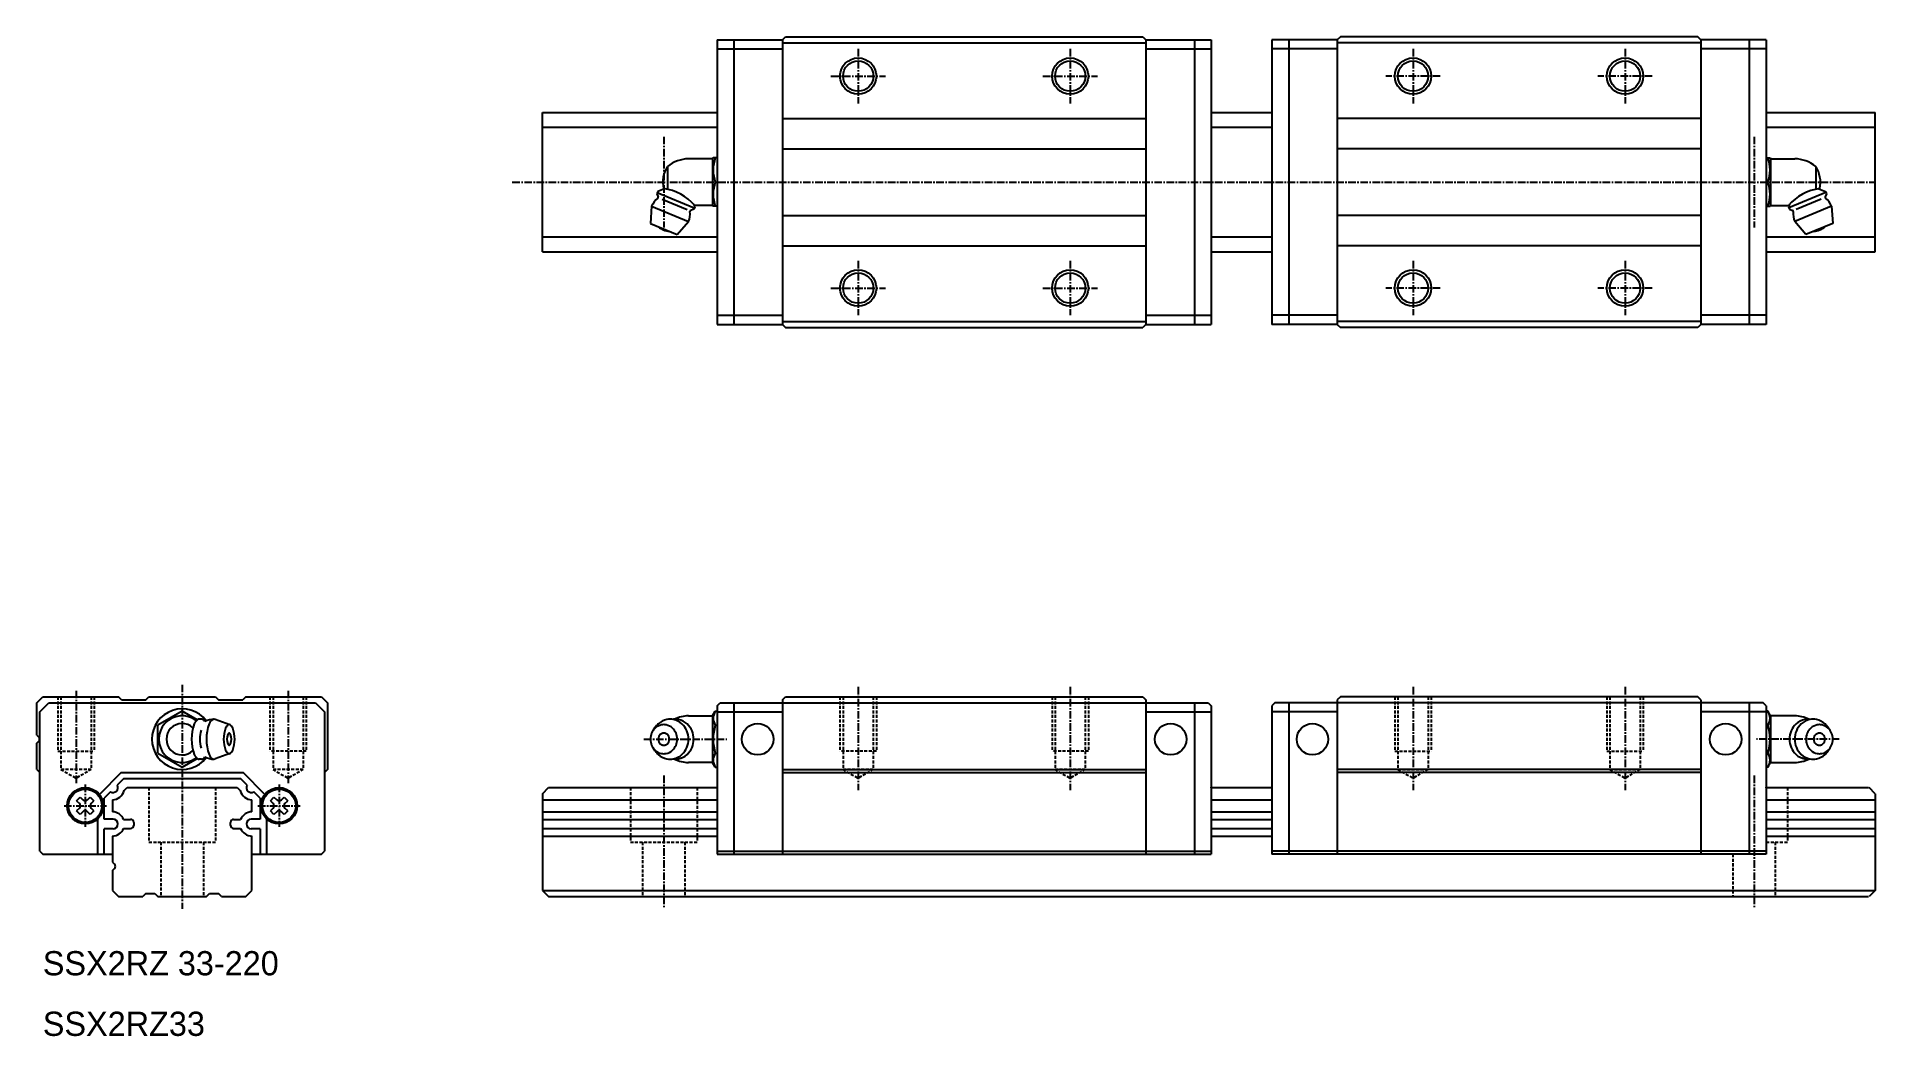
# Model space of a CAD drawing. Extents: x 9 to 313, y 10 to 175.
import ezdxf

# ---------------------------------------------------------------- set-up
doc = ezdxf.new("R2010")
doc.units = 0
doc.linetypes.add('CENTER', pattern=[2, 1.25, -0.25, 0.25, -0.25])
doc.linetypes.add('DASHED', pattern=[0.75, 0.5, -0.25])
doc.layers.get('0').update_dxf_attribs({"linetype": 'CONTINUOUS'})
doc.layers.add('CENTER', color=1, linetype='CENTER')

msp = doc.modelspace()

# ---------------------------------------------------------------- linework, layer by layer
at = {"color": 7, "linetype": 'CONTINUOUS'}
for p, q in [((121.299905, 174.499935), (132.099865, 174.499935)), ((121.299905, 174.499935), (121.299905, 127.499935)), ((121.299905, 172.999935), (132.099865, 172.999935)), ((124.099878, 174.499935), (124.099878, 127.499935)), ((132.099865, 173.999935), (192.099856, 173.999935)), ((132.099882, 174.499882), (132.599885, 174.999882)), ((132.099905, 174.499935), (132.099905, 127.499935)), ((132.599865, 174.999935), (191.599856, 174.999935)), ((191.599856, 174.999904), (192.099856, 174.499904)), ((192.099856, 174.499935), (202.899899, 174.499935)), ((192.099856, 172.999935), (202.899899, 172.999935)), ((192.099902, 174.499935), (192.099902, 127.499935)), ((200.099835, 174.499935), (200.099835, 127.499935)), ((202.899899, 174.499935), (202.899899, 127.499935)), ((212.899899, 174.499935), (212.899899, 127.499935)), ((223.699942, 174.499935), (212.899899, 174.499935)), ((223.699942, 172.999935), (212.899899, 172.999935)), ((215.699963, 174.499935), (215.699963, 127.499935)), ((223.699896, 174.499935), (223.699896, 127.499935)), ((224.199942, 174.999904), (223.699942, 174.499904)), ((283.699933, 173.999935), (223.699942, 173.999935)), ((283.199933, 174.999935), (224.199942, 174.999935)), ((283.699916, 174.499882), (283.199913, 174.999882)), ((283.699893, 174.499935), (283.699893, 127.499935)), ((294.499893, 174.499935), (283.699933, 174.499935)), ((294.499893, 172.999935), (283.699933, 172.999935)), ((291.69992, 174.499935), (291.69992, 127.499935)), ((294.499893, 174.499935), (294.499893, 127.499935)), ((92.499972, 162.499935), (121.299905, 162.499935)), ((92.499972, 139.499935), (92.499972, 162.499935)), ((132.099865, 161.499935), (192.099856, 161.499935)), ((202.899823, 162.499935), (212.899899, 162.499935)), ((283.699933, 161.499935), (223.699942, 161.499935)), ((294.499893, 162.499935), (312.499972, 162.499935)), ((312.499972, 139.499935), (312.499972, 162.499935)), ((92.499942, 160.067287), (121.299905, 160.067287)), ((202.899823, 160.067287), (212.899899, 160.067287)), ((294.499893, 160.067287), (312.499972, 160.067287)), ((120.574959, 154.849926), (116.574954, 154.849926)), ((120.574959, 154.849926), (120.574959, 147.149929)), ((120.66157, 154.999904), (120.574969, 154.849903)), ((121.299905, 154.99992), (120.661564, 154.99992)), ((132.099865, 156.499935), (192.099856, 156.499935)), ((283.699933, 156.499935), (223.699942, 156.499935)), ((294.499893, 154.99992), (295.138234, 154.99992)), ((295.138228, 154.999904), (295.224829, 154.849903)), ((295.224839, 154.849926), (295.224839, 147.149929)), ((295.224839, 154.849926), (299.224844, 154.849926)), ((113.131744, 153.599926), (113.131744, 149.819362)), ((302.668054, 153.599926), (302.668054, 149.819362)), ((111.361327, 149.072063), (111.572529, 148.562183)), ((111.514408, 149.441646), (111.361331, 149.072086)), ((111.437864, 149.256855), (117.535474, 146.731144)), ((112.636372, 149.906368), (111.514397, 149.441631)), ((121.007983, 150.999935), (121.299905, 150.999935)), ((294.791815, 150.999935), (294.499893, 150.999935)), ((304.361934, 149.256855), (298.264324, 146.731144)), ((303.163426, 149.906368), (304.285401, 149.441631)), ((304.438471, 149.072063), (304.227269, 148.562183)), ((304.28539, 149.441646), (304.438467, 149.072086)), ((110.501659, 146.996677), (110.299905, 144.157787)), ((110.50167, 146.996654), (116.599265, 144.470943)), ((112.22222, 148.17429), (116.36847, 146.456859)), ((117.458924, 146.546367), (116.949025, 146.335163)), ((117.427966, 147.360195), (117.611991, 146.915912)), ((117.612013, 146.91592), (117.458942, 146.546367)), ((120.574959, 147.149929), (117.611994, 147.149929)), ((120.574963, 147.149906), (120.661564, 146.999912)), ((121.299905, 146.999935), (120.661564, 146.999935)), ((294.499893, 146.999935), (295.138234, 146.999935)), ((295.224835, 147.149906), (295.138234, 146.999912)), ((295.224839, 147.149929), (298.187804, 147.149929)), ((298.187785, 146.91592), (298.340856, 146.546367)), ((298.371832, 147.360195), (298.187807, 146.915912)), ((298.340874, 146.546367), (298.850773, 146.335163)), ((305.298128, 146.996654), (299.200533, 144.470943)), ((303.577578, 148.17429), (299.431328, 146.456859)), ((305.298139, 146.996677), (305.499893, 144.157787)), ((110.29991, 144.157772), (114.734534, 142.320888)), ((114.734518, 142.320873), (116.599257, 144.470936)), ((132.099865, 145.499935), (192.099856, 145.499935)), ((283.699933, 145.499935), (223.699942, 145.499935)), ((301.06528, 142.320873), (299.200541, 144.470936)), ((305.499888, 144.157772), (301.065264, 142.320888)), ((92.499942, 141.932583), (121.299905, 141.932583)), ((132.099865, 140.499935), (192.099856, 140.499935)), ((202.899823, 141.932583), (212.899899, 141.932583)), ((283.699933, 140.499935), (223.699942, 140.499935)), ((294.499893, 141.932583), (312.499972, 141.932583)), ((92.499972, 139.499935), (121.299905, 139.499935)), ((202.899823, 139.499935), (212.899899, 139.499935)), ((294.499893, 139.499935), (312.499972, 139.499935)), ((121.299905, 128.999935), (132.099865, 128.999935)), ((121.299905, 127.499935), (132.099865, 127.499935)), ((132.099865, 127.999935), (192.099856, 127.999935)), ((132.09987, 127.499904), (132.599855, 126.999912)), ((192.099841, 127.49992), (191.599841, 126.999927)), ((192.099856, 128.999935), (202.899899, 128.999935)), ((192.099856, 127.499935), (202.899899, 127.499935)), ((223.699942, 128.999935), (212.899899, 128.999935)), ((223.699942, 127.499935), (212.899899, 127.499935)), ((283.699933, 127.999935), (223.699942, 127.999935)), ((223.699957, 127.49992), (224.199957, 126.999927)), ((283.699928, 127.499904), (283.199943, 126.999912)), ((294.499893, 128.999935), (283.699933, 128.999935)), ((294.499893, 127.499935), (283.699933, 127.499935)), ((132.599849, 126.999935), (191.599841, 126.999935)), ((283.199949, 126.999935), (224.199957, 126.999935)), ((8.999937, 59.668136), (8.999937, 64.999969)), ((9.000015, 64.999954), (10.000061, 66.000023)), ((9.499988, 63.499977), (11.000006, 64.999984)), ((10.000074, 66.000015), (22.499939, 66.000015)), ((10.999952, 65), (54.999937, 65)), ((22.99998, 65.499984), (22.499936, 66.000023)), ((22.999952, 65.5), (26.999952, 65.5)), ((26.999958, 65.499977), (27.500001, 66.000015)), ((27.500006, 66.000015), (38.499933, 66.000015)), ((38.499938, 66.000015), (38.999981, 65.499977)), ((38.999922, 65.5), (42.999922, 65.5)), ((43.499981, 66.000023), (42.999959, 65.500007)), ((43.499978, 66.000015), (55.999891, 66.000015)), ((54.999958, 65), (56.499948, 63.500015)), ((55.999899, 66.000023), (56.999933, 64.999969)), ((56.999937, 64.999969), (56.999937, 54)), ((121.299905, 64.499972), (121.799895, 64.999976)), ((121.299905, 64.499973), (121.299905, 39.99995)), ((121.79989, 64.999981), (132.099905, 64.999981)), ((124.099893, 64.999981), (124.099893, 39.999981)), ((132.09988, 64.999966), (192.099871, 64.999966)), ((132.099905, 65.500015), (132.599855, 65.999979)), ((132.099905, 65.500015), (132.099905, 39.99995)), ((132.599865, 65.999981), (191.599871, 65.999981)), ((191.599856, 65.999973), (192.099894, 65.499928)), ((192.099871, 64.999981), (202.399838, 64.999981)), ((192.099902, 65.499929), (192.099902, 39.99995)), ((200.09985, 64.999981), (200.09985, 39.999981)), ((202.399838, 64.999975), (202.899899, 64.499908)), ((202.899899, 64.499904), (202.899899, 39.99995)), ((213.39996, 64.999975), (212.899899, 64.499908)), ((212.899899, 64.499904), (212.899899, 39.99995)), ((223.699927, 64.999981), (213.39996, 64.999981)), ((215.699948, 64.999981), (215.699948, 39.999981)), ((223.699896, 65.499929), (223.699896, 39.99995)), ((224.199942, 65.999973), (223.699904, 65.499928)), ((283.699918, 64.999966), (223.699927, 64.999966)), ((283.199933, 65.999981), (224.199927, 65.999981)), ((283.699893, 65.500015), (283.199943, 65.999979)), ((283.699893, 65.500015), (283.699893, 39.99995)), ((293.999908, 64.999981), (283.699893, 64.999981)), ((291.699905, 64.999981), (291.699905, 39.999981)), ((294.499893, 64.499972), (293.999903, 64.999976)), ((294.499893, 64.499973), (294.499893, 39.99995)), ((9.499937, 40.5), (9.499937, 63.499954)), ((28.999923, 58.999984), (28.999923, 61.309402)), ((32.999941, 63.618828), (28.999925, 61.309417)), ((35.487419, 62.182693), (32.999935, 63.618843)), ((36.190606, 62.299988), (35.821053, 62.299988)), ((40.887734, 61.376953), (38.440422, 62.268402)), ((56.499937, 63.499984), (56.499937, 40.500015)), ((110.732875, 60.424716), (111.096989, 60.958983)), ((116.575122, 62.849987), (120.574982, 62.849987)), ((120.574982, 62.849986), (120.574982, 55.149976)), ((120.574984, 62.849983), (121.007998, 63.599985)), ((121.00799, 63.599987), (121.299905, 63.599987)), ((121.008001, 61.299984), (121.299905, 61.299984)), ((121.299905, 63.499981), (132.099905, 63.499981)), ((192.099871, 63.499981), (202.899838, 63.499981)), ((223.699927, 63.499981), (212.89996, 63.499981)), ((294.499893, 63.499981), (283.699893, 63.499981)), ((294.791808, 63.599987), (294.499893, 63.599987)), ((294.791797, 61.299984), (294.499893, 61.299984)), ((295.224814, 62.849983), (294.7918, 63.599985)), ((299.224676, 62.849987), (295.224816, 62.849987)), ((295.224816, 62.849986), (295.224816, 55.149976)), ((305.066923, 60.424716), (304.702809, 60.958983)), ((8.999937, 54.000015), (8.999937, 58.331894)), ((9.00003, 59.66806), (9.334055, 59.334038)), ((9.00003, 58.331924), (9.334043, 58.665931)), ((28.999923, 56.690582), (28.999923, 58.999984)), ((28.999931, 56.690574), (32.999934, 54.381172)), ((32.999934, 54.381172), (35.487418, 55.817322)), ((36.190606, 55.699997), (35.821053, 55.699997)), ((40.887733, 56.62307), (38.437955, 55.73072)), ((111.096993, 57.041008), (110.73288, 57.575276)), ((111.096996, 57.041013), (111.112809, 57.017998)), ((120.574982, 55.149975), (116.575122, 55.149975)), ((121.007993, 54.399977), (120.57498, 55.149979)), ((121.007998, 56.699993), (121.299905, 56.699993)), ((294.7918, 56.699993), (294.499893, 56.699993)), ((294.791805, 54.399977), (295.224818, 55.149979)), ((295.224816, 55.149975), (299.224676, 55.149975)), ((304.702802, 57.041013), (304.686989, 57.017998)), ((304.702805, 57.041008), (305.066918, 57.575276)), ((8.999945, 54.00003), (9.499945, 53.50003)), ((22.949993, 53.5), (19.334355, 49.884346)), ((23.36423, 52.500015), (22.282144, 51.41793)), ((22.949949, 53.5), (43.049925, 53.5)), ((23.364195, 52.5), (42.635694, 52.5)), ((43.717784, 51.417915), (42.635698, 52.500007)), ((46.665594, 49.88433), (43.049946, 53.5)), ((56.99995, 53.999992), (56.499958, 53.500007)), ((121.007981, 54.39999), (121.299905, 54.39999)), ((132.09988, 53.999981), (192.099871, 53.999981)), ((132.09988, 53.499996), (192.099871, 53.499996)), ((283.699918, 53.999981), (223.699927, 53.999981)), ((283.699918, 53.499996), (223.699927, 53.499996)), ((294.791817, 54.39999), (294.499893, 54.39999)), ((15.578751, 48.837661), (16.162296, 49.421211)), ((15.578772, 48.837654), (16.027512, 48.388916)), ((16.162317, 49.421196), (16.611055, 48.972458)), ((17.38887, 48.972458), (17.837609, 49.421196)), ((17.8376, 49.421219), (18.421155, 48.837661)), ((17.972415, 48.388908), (18.421154, 48.837646)), ((20.099943, 45.800018), (20.099943, 49.235763)), ((21.182073, 50.317848), (20.099986, 49.235763)), ((21.499937, 48.986984), (21.499937, 47.013015)), ((23.432633, 50.499984), (23.932654, 50.999984)), ((23.932585, 51), (42.067289, 51)), ((42.067317, 50.999954), (42.567338, 50.499954)), ((44.499937, 47.013015), (44.499937, 48.986984)), ((45.899941, 49.235748), (44.817856, 50.31784)), ((45.899931, 49.235763), (45.899931, 45.800018)), ((47.578741, 48.837661), (48.162296, 49.421219)), ((47.578742, 48.837646), (48.027481, 48.388908)), ((48.162297, 49.421203), (48.611036, 48.972465)), ((49.388851, 48.972465), (49.837589, 49.421203)), ((49.837589, 49.421219), (50.421144, 48.837661)), ((49.972406, 48.388916), (50.421144, 48.837654)), ((92.499942, 49.999935), (92.499942, 33.99995)), ((92.499942, 48.98698), (121.299905, 48.98698)), ((92.499995, 49.999972), (93.499972, 50.999951)), ((93.499972, 50.99995), (121.299905, 50.99995)), ((202.899838, 48.98698), (212.899899, 48.98698)), ((202.899899, 50.999935), (212.899899, 50.999935)), ((294.499893, 50.999935), (311.39989, 50.999935)), ((294.499893, 48.98698), (312.500002, 48.98698)), ((312.499949, 49.999972), (311.499972, 50.999951)), ((312.500002, 49.999935), (312.500002, 33.99995)), ((16.16231, 46.578819), (15.578754, 47.162376)), ((16.027504, 47.611091), (15.578766, 47.162346)), ((16.61105, 47.027542), (16.16231, 46.578804)), ((17.837617, 46.578804), (17.388878, 47.027549)), ((18.421151, 47.162353), (17.837606, 46.578811)), ((18.421162, 47.162353), (17.972422, 47.611091)), ((19.099943, 40), (19.099943, 45.857589)), ((21.599958, 45.800064), (20.099958, 45.800064)), ((23.344105, 45.750053), (24.499973, 45.750053)), ((41.499973, 45.750038), (42.655842, 45.750038)), ((45.899943, 45.800064), (44.399943, 45.800064)), ((46.899931, 45.857589), (46.899931, 40.000015)), ((48.027485, 47.611099), (47.578745, 47.162361)), ((48.1623, 46.578819), (47.578745, 47.162376)), ((48.611039, 47.027549), (48.1623, 46.578804)), ((49.837585, 46.578804), (49.388847, 47.027542)), ((50.421141, 47.162376), (49.837585, 46.578819)), ((50.421141, 47.162361), (49.972403, 47.611099)), ((92.499942, 47.013012), (121.299905, 47.013012)), ((92.499942, 45.750027), (121.299905, 45.750027)), ((202.899838, 47.013012), (212.899899, 47.013012)), ((202.899838, 45.750027), (212.899899, 45.750027)), ((294.499893, 47.013012), (312.500002, 47.013012)), ((294.499893, 45.750027), (312.500002, 45.750027)), ((20.099943, 40.000015), (20.099943, 44.200027)), ((21.599962, 44.20005), (20.099962, 44.200058)), ((21.499937, 42.986999), (21.499937, 38.668136)), ((23.344089, 44.250053), (24.499973, 44.250053)), ((24.999937, 45.25), (24.999937, 44.75)), ((40.999937, 44.75), (40.999937, 45.25)), ((41.499973, 44.250038), (42.655872, 44.250038)), ((45.899939, 44.200042), (44.399939, 44.200035)), ((44.499937, 34.000015), (44.499937, 42.986999)), ((45.899931, 44.200027), (45.899931, 40.000015)), ((92.499942, 44.250027), (121.299905, 44.250027)), ((92.499942, 42.985775), (121.299905, 42.985775)), ((202.899838, 44.250027), (212.899899, 44.250027)), ((202.899899, 42.985775), (212.899899, 42.985775)), ((294.499893, 44.250027), (312.499972, 44.250027)), ((294.499893, 42.985775), (312.500002, 42.985775)), ((9.499994, 40.499992), (10, 40)), ((9.999983, 40.000015), (21.499937, 40.000015)), ((44.499937, 40.000015), (55.999968, 40.000015)), ((55.999973, 40.000023), (56.499937, 40.499992)), ((121.299905, 40.499981), (132.099905, 40.499981)), ((121.299905, 39.99995), (202.899899, 39.99995)), ((132.09988, 40.499996), (192.099871, 40.499996)), ((192.099871, 40.499981), (202.899838, 40.499981)), ((294.499893, 39.99995), (212.899899, 39.99995)), ((223.699927, 40.499981), (212.89996, 40.499981)), ((283.699918, 40.499996), (223.699927, 40.499996)), ((294.499893, 40.499981), (283.699893, 40.499981)), ((21.499937, 37.331909), (21.499937, 34.000015)), ((21.500011, 37.331939), (21.834024, 37.665954)), ((21.500022, 38.668068), (21.834035, 38.33406)), ((21.499976, 34.000007), (22.499977, 33.000007)), ((26.999983, 33.500015), (26.499982, 33.000007)), ((26.999937, 33.500015), (28.499952, 33.500015)), ((28.499979, 33.500007), (28.999979, 33.000007)), ((36.999992, 33), (37.499992, 33.5)), ((37.499937, 33.500015), (38.999937, 33.500015)), ((39.499988, 33.000023), (38.999977, 33.50003)), ((43.499972, 33.000015), (44.499973, 34.000015)), ((92.499972, 34.000015), (93.500037, 32.99995)), ((92.500021, 33.999966), (312.499923, 33.999966)), ((312.499972, 34.000015), (311.499972, 33.000015)), ((22.499937, 33.000015), (26.499937, 33.000015)), ((28.999937, 33.000015), (28.999952, 33.000015)), ((28.999952, 33.000015), (36.999937, 33.000015)), ((39.499937, 33.000015), (43.499937, 33.000015)), ((93.500037, 32.99995), (311.39989, 32.99995))]:
    msp.add_line(p, q, dxfattribs=at)
at = {"color": 3, "linetype": 'DASHED'}
for p, q in [((12.499937, 66.000015), (12.499937, 57.000015)), ((12.999937, 66.000015), (12.999937, 54.000015)), ((17.999937, 66.000015), (17.999937, 54.000015)), ((18.499937, 66.000015), (18.499937, 57.000015)), ((47.499937, 66.000015), (47.499937, 57.000015)), ((47.999937, 66.000015), (47.999937, 54.000015)), ((52.999937, 66.000015), (52.999937, 54.000015)), ((53.499937, 66.000015), (53.499937, 57.000015)), ((141.599867, 65.999976), (141.599867, 56.999976)), ((142.099867, 65.999976), (142.099867, 53.999976)), ((147.099867, 65.999976), (147.099867, 53.999976)), ((147.599867, 65.999976), (147.599867, 56.999976)), ((176.599867, 65.999976), (176.599867, 56.999976)), ((177.099867, 65.999976), (177.099867, 53.999976)), ((182.099867, 65.999976), (182.099867, 53.999976)), ((182.599867, 65.999976), (182.599867, 56.999976)), ((233.199931, 65.999976), (233.199931, 56.999976)), ((233.699931, 65.999976), (233.699931, 53.999976)), ((238.699931, 65.999976), (238.699931, 53.999976)), ((239.199931, 65.999976), (239.199931, 56.999976)), ((268.199931, 65.999976), (268.199931, 56.999976)), ((268.699931, 65.999976), (268.699931, 53.999976)), ((273.699931, 65.999976), (273.699931, 53.999976)), ((274.199931, 65.999976), (274.199931, 56.999976)), ((12.499937, 57.000015), (18.499937, 57.000015)), ((53.499937, 57.000015), (47.499937, 57.000015)), ((147.599867, 56.999976), (141.599867, 56.999976)), ((182.599867, 56.999976), (176.599867, 56.999976)), ((233.199931, 56.999976), (239.199931, 56.999976)), ((268.199931, 56.999976), (274.199931, 56.999976)), ((12.999937, 54.000015), (15.499937, 52.556639)), ((17.999937, 54.000015), (12.999937, 54.000015)), ((17.999937, 54.000015), (15.499937, 52.556639)), ((47.999937, 54.000015), (50.499937, 52.556639)), ((52.999937, 54.000015), (47.999937, 54.000015)), ((52.999937, 54.000015), (50.499937, 52.556639)), ((142.099867, 53.999976), (144.599867, 52.556601)), ((147.099867, 53.999976), (142.099867, 53.999976)), ((147.099867, 53.999976), (144.599867, 52.556601)), ((177.099867, 53.999976), (179.599867, 52.556601)), ((182.099867, 53.999976), (177.099867, 53.999976)), ((182.099867, 53.999976), (179.599867, 52.556601)), ((233.699931, 53.999976), (238.699931, 53.999976)), ((233.699931, 53.999976), (236.199931, 52.556601)), ((238.699931, 53.999976), (236.199931, 52.556601)), ((268.699931, 53.999976), (273.699931, 53.999976)), ((268.699931, 53.999976), (271.199931, 52.556601)), ((273.699931, 53.999976), (271.199931, 52.556601)), ((27.499937, 51.000016), (27.499937, 42.000016)), ((38.499937, 51.000016), (38.499937, 42.000016)), ((106.999942, 50.99995), (106.999942, 41.99995)), ((117.999942, 50.99995), (117.999942, 41.99995)), ((297.999926, 50.99995), (297.999926, 41.99995)), ((27.499937, 42.000016), (38.499937, 42.000016)), ((29.499937, 42.000016), (29.499937, 33.000015)), ((36.499937, 42.000016), (36.499937, 33.000015)), ((106.999942, 41.99995), (117.999942, 41.99995)), ((108.999942, 41.99995), (108.999942, 32.99995)), ((115.999942, 41.99995), (115.999942, 32.99995)), ((288.999926, 39.99995), (288.999926, 32.99995)), ((294.499893, 41.99995), (297.999926, 41.99995)), ((295.999926, 41.99995), (295.999926, 32.99995))]:
    msp.add_line(p, q, dxfattribs=at)
at = {"color": 3, "linetype": 'CONTINUOUS'}
for centre in [(144.599902, 168.499935), (179.599902, 168.499935), (236.199896, 168.499935), (271.199896, 168.499935), (144.599902, 133.499935), (179.599902, 133.499935), (236.199896, 133.499935), (271.199896, 133.499935)]:
    msp.add_circle(centre, 3, dxfattribs=at)
at = {"color": 7, "linetype": 'CONTINUOUS'}
for centre, radius in [((144.599902, 168.499935), 2.5), ((179.599902, 168.499935), 2.5), ((236.199896, 168.499935), 2.5), ((271.199896, 168.499935), 2.5), ((144.599902, 133.499935), 2.5), ((179.599902, 133.499935), 2.5), ((236.199896, 133.499935), 2.5), ((271.199896, 133.499935), 2.5), ((127.999881, 58.999981), 2.599999), ((196.199862, 58.999981), 2.599999), ((219.599936, 58.999981), 2.599999), ((287.799917, 58.999981), 2.599999), ((16.999937, 48), 2.999999), ((16.999937, 48), 2.75), ((48.999937, 48), 2.999999), ((48.999937, 48), 2.75)]:
    msp.add_circle(centre, radius, dxfattribs=at)
for centre, radius, start, end in [((116.803077, 148.854275), 5.999997, 92.178871, 127.726128), ((126.608073, 152.99992), 5.946512, 160.346466, 199.653458), ((289.191725, 152.99992), 5.946512, 340.346542, 19.653534), ((298.996721, 148.854275), 5.999997, 52.273872, 87.821129), ((117.047097, 150.99992), 4.699998, 146.413773, 193.178802), ((298.752701, 150.99992), 4.699998, 346.821198, 33.586227), ((111.500652, 141.987423), 7.999998, 40.189182, 83.034012), ((126.608073, 148.999935), 5.946512, 160.346466, 199.653458), ((289.191725, 148.999935), 5.946512, 340.346542, 19.653534), ((304.299146, 141.987423), 7.999998, 96.965988, 139.810818), ((113.550449, 145.733822), 3.300001, 128.16394, 157.499847), ((111.387745, 148.485668), 0.200001, 308.164124, 22.500431), ((113.550449, 145.733822), 3.299999, 337.5, 6.835998), ((117.025567, 146.150417), 0.2, 112.499573, 186.835464), ((298.774231, 146.150417), 0.2, 353.164536, 67.500427), ((302.249349, 145.733822), 3.299999, 173.164002, 202.5), ((304.412053, 148.485668), 0.200001, 157.499569, 231.835876), ((302.249349, 145.733822), 3.300001, 22.500153, 51.83606), ((113.680465, 146.047695), 3.2, 229.290024, 265.709991), ((302.119333, 146.047695), 3.2, 274.290009, 310.709976), ((32.999937, 59), 4.999999, 37.387047, 322.612549), ((32.999921, 59), 3.849999, 52.507736, 307.492126), ((32.999921, 59), 2.599998, 46.621258, 313.378754), ((41.865913, 58.999977), 7.307859, 159.761932, 200.237946), ((36.323562, 61.053276), 1.397423, 121.100311, 160.143906), ((35.821057, 61.795189), 0.504785, 90.903168, 115.752029), ((36.190607, 61.795189), 0.504785, 64.247971, 90.902817), ((35.688101, 61.053276), 1.397423, 39.427479, 58.899673), ((38.266033, 58.999984), 3.300003, 89.999985, 117.054504), ((44.310891, 58.999977), 7.307859, 159.761932, 200.237946), ((38.76854, 61.053276), 1.397423, 121.100296, 160.143906), ((38.266035, 61.795189), 0.504782, 68.687515, 115.751984), ((45.147443, 58.999984), 5.306932, 159.730652, 200.269333), ((41.125192, 60.492477), 1.016733, 121.051376, 160.104004), ((40.76051, 61.031761), 0.368218, 64.286964, 115.712906), ((40.395827, 60.492477), 1.016734, 19.895979, 58.948532), ((36.373574, 58.999984), 5.306932, 339.730652, 20.269337), ((112.8297, 58.999981), 2.529794, 133.386063, 226.613876), ((112.543191, 59.256204), 2.147021, 101.036324, 132.526337), ((113.980126, 58.999981), 3.478466, 133.386063, 145.806793), ((113.586177, 59.352287), 2.952154, 101.036324, 132.526321), ((112.517215, 59.348784), 2.051195, 79.180748, 100.819199), ((112.491239, 59.256204), 2.147021, 47.473598, 78.963623), ((113.550459, 59.479585), 2.820394, 89.999977, 100.819191), ((113.550459, 59.479585), 2.820394, 79.180748, 89.999977), ((112.20473, 58.999981), 2.529793, 313.386078, 46.613884), ((114.410128, 59.479585), 2.820393, 89.999977, 98.765785), ((113.514742, 59.352287), 2.952155, 47.473614, 78.963623), ((116.80312, 56.854321), 6, 92.177719, 114.893784), ((114.410128, 59.479585), 2.820393, 79.180748, 89.999977), ((114.37441, 59.352286), 2.952155, 47.473614, 78.963615), ((113.120793, 58.999981), 3.478466, 313.386078, 46.613884), ((113.980461, 58.999981), 3.478465, 313.386078, 46.61388), ((122.743587, 62.449993), 2.082014, 146.471832, 213.52861), ((128.469945, 58.999995), 7.808372, 162.869141, 197.130844), ((293.056211, 62.449993), 2.082014, 326.47139, 33.528168), ((287.329853, 58.999995), 7.808372, 342.869156, 17.130859), ((301.819337, 58.999981), 3.478465, 133.38612, 226.613922), ((302.679005, 58.999981), 3.478466, 133.386116, 226.613922), ((298.996678, 56.854321), 6, 65.106216, 87.822281), ((301.425388, 59.352286), 2.952155, 101.036385, 132.526386), ((302.285056, 59.352287), 2.952155, 101.036377, 132.526386), ((301.38967, 59.479585), 2.820393, 90.000023, 100.819252), ((303.595068, 58.999981), 2.529793, 133.386116, 226.613922), ((301.38967, 59.479585), 2.820393, 81.234215, 90.000023), ((302.249339, 59.479585), 2.820394, 90.000023, 100.819252), ((303.308559, 59.256204), 2.147021, 101.036377, 132.526402), ((302.249339, 59.479585), 2.820394, 79.180809, 90.000023), ((302.213621, 59.352287), 2.952154, 47.473679, 78.963676), ((303.282583, 59.348784), 2.051195, 79.180801, 100.819252), ((303.256607, 59.256204), 2.147021, 47.473663, 78.963676), ((301.819672, 58.999981), 3.478466, 34.193207, 46.613937), ((302.970098, 58.999981), 2.529794, 313.386124, 46.613937), ((8.999937, 59), 0.472391, 0, 44.999836), ((8.999937, 59), 0.472391, 315.000153, 0), ((41.236858, 58.999984), 5.306936, 163.626358, 196.372772), ((42.593759, 58.999984), 2.21575, 159.773819, 200.226166), ((40.912906, 59.622322), 0.423399, 121.118462, 160.158768), ((40.912905, 58.377647), 0.423398, 199.841202, 238.881424), ((40.760508, 58.152778), 0.152796, 244.233658, 295.766327), ((40.760509, 59.847191), 0.152796, 64.233658, 115.766342), ((40.608112, 59.622322), 0.423397, 19.841225, 58.881424), ((40.608111, 58.377647), 0.423399, 301.118469, 340.158783), ((38.927258, 58.999984), 2.21575, 339.773804, 20.226175), ((112.647416, 58.999981), 1.054076, 133.386078, 226.613892), ((112.528039, 58.893223), 0.89459, 227.473618, 258.963562), ((112.528039, 59.106739), 0.89459, 101.036369, 132.526337), ((112.517215, 58.854647), 0.854662, 259.180725, 280.819214), ((112.517215, 59.145315), 0.854661, 79.180725, 100.819214), ((112.506391, 58.893223), 0.89459, 281.036377, 312.526306), ((112.506391, 59.106739), 0.89459, 47.473614, 78.96357), ((112.387014, 58.999981), 1.054076, 313.386047, 46.613884), ((303.412784, 58.999981), 1.054076, 133.386116, 226.613953), ((303.293407, 59.106739), 0.89459, 101.03643, 132.526386), ((303.293407, 58.893223), 0.89459, 227.473694, 258.963623), ((303.282583, 59.145315), 0.854661, 79.180786, 100.819275), ((303.282583, 58.854647), 0.854662, 259.180786, 280.819275), ((303.271759, 59.106739), 0.89459, 47.473663, 78.963631), ((303.271759, 58.893223), 0.89459, 281.036438, 312.526382), ((303.152382, 58.999981), 1.054076, 313.386108, 46.613922), ((36.323559, 56.946693), 1.397425, 199.856079, 238.899643), ((35.821053, 56.20478), 0.504785, 244.24794, 270.393188), ((36.190609, 56.20478), 0.504788, 270.392853, 295.752045), ((35.688103, 56.946693), 1.397424, 301.100342, 320.57019), ((38.266033, 58.999984), 3.300001, 242.945496, 269.999969), ((38.768537, 56.946693), 1.397425, 199.856079, 238.899628), ((38.266031, 56.20478), 0.504785, 244.247864, 289.935699), ((41.12519, 57.507492), 1.016734, 199.895981, 238.948532), ((40.760507, 56.968208), 0.368218, 244.286957, 295.712891), ((40.395825, 57.507492), 1.016733, 301.051392, 340.104004), ((112.543191, 58.743757), 2.147021, 227.473587, 258.963623), ((113.980126, 58.999981), 3.478467, 214.652924, 226.613892), ((113.586177, 58.647674), 2.952155, 227.473618, 258.963623), ((112.517215, 58.651177), 2.051194, 259.180756, 280.819214), ((112.491239, 58.743757), 2.147021, 281.036316, 312.526337), ((113.550459, 58.520376), 2.820393, 259.180756, 280.819183), ((114.410128, 58.520376), 2.820392, 261.237854, 280.819183), ((113.514742, 58.647674), 2.952154, 281.036316, 312.526337), ((116.803121, 61.145641), 6, 245.106216, 267.822266), ((114.37441, 58.647675), 2.952155, 281.036316, 312.526337), ((122.743587, 55.54997), 2.082014, 146.471329, 213.527618), ((293.056211, 55.54997), 2.082014, 326.472382, 33.528671), ((298.996677, 61.145641), 6, 272.177734, 294.893784), ((301.425388, 58.647675), 2.952155, 227.473663, 258.963684), ((302.285056, 58.647674), 2.952154, 227.473663, 258.963684), ((301.38967, 58.520376), 2.820392, 259.180817, 278.762146), ((302.249339, 58.520376), 2.820393, 259.180817, 280.819244), ((303.308559, 58.743757), 2.147021, 227.473663, 258.963684), ((302.213621, 58.647674), 2.952155, 281.036377, 312.526382), ((303.282583, 58.651177), 2.051194, 259.180786, 280.819244), ((303.256607, 58.743757), 2.147021, 281.036377, 312.526413), ((301.819672, 58.999981), 3.478467, 313.386108, 325.347076), ((16.999937, 49.361374), 0.55, 225, 315), ((21.599943, 51), 0.799997, 238.506805, 31.493561), ((21.428724, 51.068756), 2.082997, 271.959198, 344.154327), ((44.571165, 51.068756), 2.082997, 195.845657, 268.040405), ((44.399931, 51), 0.800002, 148.506439, 301.493134), ((48.999937, 49.361374), 0.55, 225, 315), ((15.638578, 48), 0.55, 315, 45), ((16.999937, 46.638641), 0.55, 45, 135), ((18.361311, 48), 0.55, 135, 225), ((21.428739, 44.931228), 2.082999, 23.145874, 88.041206), ((21.599943, 45), 0.800003, 269.999939, 89.999725), ((24.499937, 45.25), 0.5, 0, 90), ((41.499937, 45.25), 0.5, 90, 180), ((44.57115, 44.931228), 2.082997, 91.95916, 156.854126), ((44.399931, 45), 0.800003, 90.000275, 270.000061), ((47.638578, 48), 0.55, 315.000061, 44.999931), ((48.999937, 46.638641), 0.55, 45, 135), ((50.361311, 48), 0.55, 135, 225), ((21.428724, 45.068771), 2.082997, 271.959198, 336.854095), ((24.499937, 44.75), 0.5, 270, 0), ((41.499937, 44.75), 0.5, 180, 270), ((44.571165, 45.068771), 2.082997, 203.145889, 268.040405), ((21.499937, 38.000015), 0.472391, 315.000092, 0), ((21.499937, 38.000015), 0.472392, 0, 44.99992)]:
    msp.add_arc(centre, radius, start, end, dxfattribs=at)
for p in [(121.299905, 150.999935), (294.499893, 150.999935), (32.999937, 66.000015), (121.299905, 50.99995), (202.899899, 50.999935), (212.899899, 50.999935), (294.499893, 50.99995), (32.999937, 33.000015)]:
    msp.add_point(p, dxfattribs=at)
at = {"layer": 'CENTER', "color": 1, "linetype": 'CENTER'}
for p, q in [((144.599902, 172.999935), (144.599902, 163.999935)), ((179.599902, 172.999935), (179.599902, 163.999935)), ((236.199896, 172.999935), (236.199896, 163.999935)), ((271.199896, 172.999935), (271.199896, 163.999935)), ((140.099902, 168.499935), (149.099902, 168.499935)), ((175.099902, 168.499935), (184.099902, 168.499935)), ((240.699896, 168.499935), (231.699896, 168.499935)), ((275.699896, 168.499935), (266.699896, 168.499935)), ((112.499942, 158.49995), (112.499942, 143.49995)), ((292.499926, 158.49995), (292.499926, 143.49995)), ((87.499972, 150.999935), (312.499972, 150.999935)), ((144.599902, 137.999935), (144.599902, 128.999935)), ((179.599902, 137.999935), (179.599902, 128.999935)), ((236.199896, 137.999935), (236.199896, 128.999935)), ((271.199896, 137.999935), (271.199896, 128.999935)), ((140.099902, 133.499935), (149.099902, 133.499935)), ((175.099902, 133.499935), (184.099902, 133.499935)), ((240.699896, 133.499935), (231.699896, 133.499935)), ((275.699896, 133.499935), (266.699896, 133.499935)), ((15.499937, 67.007171), (15.499937, 51.607177)), ((32.999937, 68.000015), (32.999937, 31.000015)), ((50.499937, 67.007171), (50.499937, 51.607177)), ((144.599867, 67.640976), (144.599867, 50.556601)), ((179.599867, 67.640976), (179.599867, 50.556601)), ((236.199931, 67.640976), (236.199931, 50.556601)), ((271.199931, 67.640976), (271.199931, 50.556601)), ((109.225908, 58.999981), (122.909335, 58.999981)), ((306.57389, 58.999981), (292.890463, 58.999981)), ((112.499942, 52.999935), (112.499942, 30.99995)), ((292.499926, 52.999935), (292.499926, 30.99995)), ((16.999937, 51.5), (16.999937, 44.5)), ((48.999937, 51.5), (48.999937, 44.5)), ((13.499937, 48), (20.499937, 48)), ((45.499937, 48), (52.499937, 48))]:
    msp.add_line(p, q, dxfattribs=at)

# ---------------------------------------------------------------- texts
at = {"color": 7, "linetype": 'CONTINUOUS'}
for s, p in [('SSX2RZ 33-220', (10, 20)), ('SSX2RZ33', (10, 10))]:
    msp.add_text(s, height=4, dxfattribs=at).set_placement(p)

doc.saveas('drawing.dxf')
